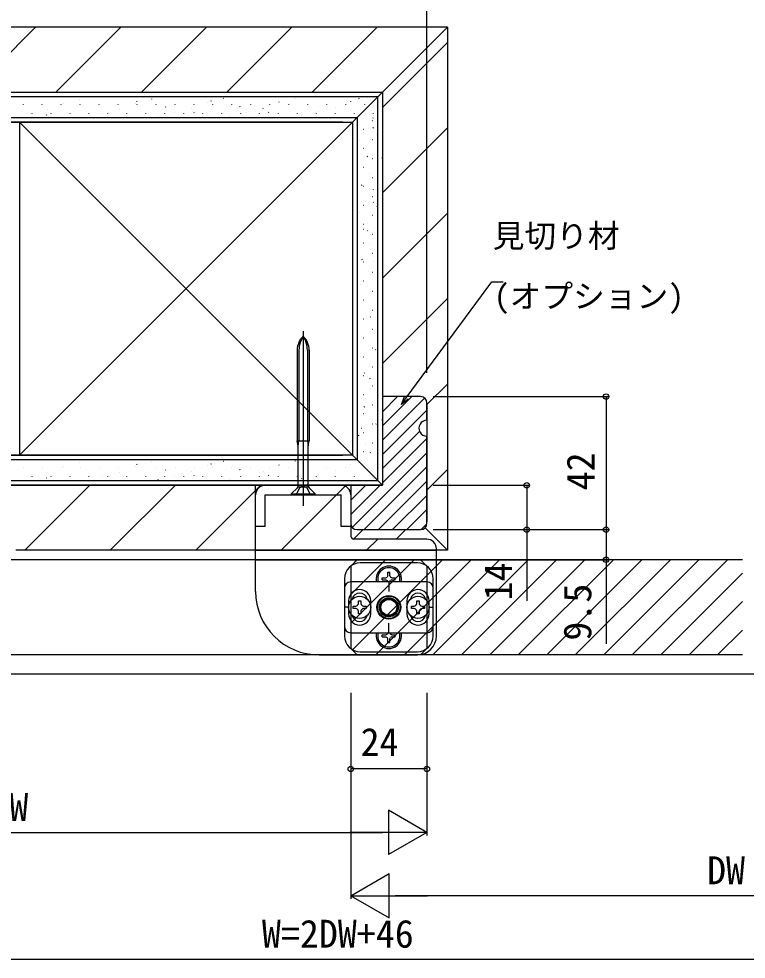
# Model space of a CAD drawing. Units: millimetres, scale not verified. Extents: x -525 to 525, y -784 to 780.
# Drawn here: x 78.9 to 308.3, y 184.2 to 480.9 of the extents above; entities that cross this region are included whole.
import ezdxf
from ezdxf.enums import TextEntityAlignment as Align

# ---------------------------------------------------------------- set-up
doc = ezdxf.new("R2010")
doc.units = ezdxf.units.MM
doc.header["$LTSCALE"] = 4
for name, color, linetype in [('0-3_YKK_12', 2, 'Continuous'), ('0-4_YKK_13', 4, 'Continuous'), ('0-5_YKK_D', 6, 'Continuous'), ('0-7_YSS_K', 3, 'Continuous'), ('0-8_YSS_KE', 3, 'Continuous')]:
    doc.layers.add(name, color=color, linetype=linetype)
doc.styles.add('ＭＳ ゴシック', font='')
doc.styles.get('ＭＳ ゴシック').set_extended_font_data('MS Gothic')

msp = doc.modelspace()

# ---------------------------------------------------------------- linework, layer by layer
at = {"layer": '0-3_YKK_12'}
for p, q in [((205.623, 310.243), (-40.377, 310.243)), ((183.623, 308.243), (185.623, 310.243)), ((183.623, 299.254), (194.612, 310.243)), ((183.623, 290.274), (203.592, 310.243)), ((183.907, 308.519), (185.347, 309.959)), ((307.123, 310.244), (185.623, 310.243)), ((205.623, 310.243), (207.623, 308.243)), ((207.623, 305.293), (212.573, 310.243)), ((207.623, 296.313), (221.553, 310.243)), ((207.623, 287.333), (230.533, 310.243)), ((209.513, 280.243), (239.514, 310.244)), ((218.494, 280.243), (248.494, 310.244)), ((227.474, 280.244), (257.474, 310.244)), ((236.454, 280.244), (266.455, 310.244)), ((245.435, 280.244), (275.435, 310.244)), ((254.415, 280.244), (284.415, 310.244)), ((263.395, 280.244), (293.395, 310.244)), ((272.376, 280.244), (302.376, 310.244)), ((183.623, 308.243), (183.623, 282.243)), ((207.623, 308.243), (207.623, 282.243)), ((281.356, 280.244), (307.123, 306.011)), ((184.042, 281.713), (207.623, 305.293)), ((290.336, 280.244), (307.123, 297.031)), ((191.553, 280.243), (207.623, 296.313)), ((299.317, 280.244), (307.123, 288.05)), ((200.533, 280.243), (207.623, 287.333)), ((185.623, 280.243), (183.623, 282.243)), ((205.623, 280.243), (207.623, 282.243)), ((205.623, 280.243), (-40.377, 280.243)), ((307.123, 280.244), (186.623, 280.243)), ((-77.377, 274.239), (468.623, 274.241))]:
    msp.add_line(p, q, dxfattribs=at)
at = {"layer": '0-4_YKK_13'}
for p, q in [((168.623, 382.338), (168.623, 327.278)), ((166.723, 376.359), (166.723, 347.739)), ((167.298, 376.359), (167.298, 347.739)), ((169.948, 376.359), (169.948, 347.739)), ((170.523, 376.359), (170.523, 347.739)), ((166.723, 347.739), (170.523, 347.739)), ((167.01, 346.139), (166.723, 347.739)), ((167.01, 346.139), (167.298, 347.739)), ((167.01, 333.508), (167.01, 346.139)), ((170.235, 333.508), (170.235, 346.139)), ((153.623, 333.739), (156.623, 333.739)), ((153.623, 330.739), (153.623, 333.739)), ((156.623, 333.739), (180.623, 333.739)), ((166.776, 332.943), (164.823, 330.989)), ((167.478, 332.956), (166.373, 330.739)), ((170.235, 333.177), (167.01, 333.177)), ((167.478, 332.956), (168.623, 333.565)), ((169.768, 332.956), (168.623, 333.565)), ((169.768, 332.956), (170.873, 330.739)), ((170.469, 332.943), (172.423, 330.989)), ((183.623, 333.739), (180.623, 333.739)), ((183.623, 333.739), (183.623, 330.739)), ((153.623, 300.239), (153.623, 330.739)), ((156.623, 330.739), (180.623, 330.739)), ((156.623, 320.739), (156.623, 330.739)), ((164.823, 330.989), (172.423, 330.989)), ((172.423, 330.739), (172.423, 330.989)), ((180.623, 320.739), (180.623, 330.739)), ((183.623, 330.739), (183.623, 317.739)), ((156.623, 320.739), (153.623, 320.739)), ((183.623, 320.739), (180.623, 320.739)), ((207.623, 316.739), (184.623, 316.739)), ((153.623, 313.239), (210.623, 313.239)), ((210.623, 286.239), (210.623, 313.739)), ((153.623, 310.239), (210.623, 310.239)), ((204.623, 309.239), (186.623, 309.239)), ((195.323, 306.289), (195.923, 306.289)), ((195.323, 305.139), (195.323, 306.289)), ((195.923, 305.139), (195.923, 306.289)), ((181.623, 304.239), (181.623, 286.239)), ((207.623, 303.243), (183.623, 303.243)), ((193.573, 304.539), (194.723, 304.539)), ((193.573, 303.939), (193.573, 304.539)), ((193.573, 303.939), (194.723, 303.939)), ((194.723, 304.539), (195.103, 304.759)), ((194.723, 303.939), (195.103, 303.72)), ((195.323, 305.139), (195.103, 304.759)), ((195.323, 303.339), (195.103, 303.72)), ((195.323, 303.243), (195.323, 303.339)), ((195.623, 303.243), (195.623, 300.243)), ((195.923, 305.139), (196.142, 304.759)), ((195.923, 303.339), (196.142, 303.72)), ((195.923, 303.243), (195.923, 303.339)), ((196.523, 304.539), (196.142, 304.759)), ((196.523, 303.939), (196.142, 303.72)), ((196.523, 304.539), (197.673, 304.539)), ((196.523, 303.939), (197.673, 303.939)), ((197.673, 303.939), (197.673, 304.539)), ((209.623, 286.239), (209.623, 304.239)), ((181.623, 301.243), (181.623, 289.243)), ((209.623, 289.243), (209.623, 301.243)), ((182.923, 297.343), (182.923, 293.143)), ((186.013, 297.293), (186.833, 297.293)), ((186.013, 296.473), (186.013, 297.293)), ((186.833, 297.293), (186.833, 296.473)), ((189.923, 293.143), (189.923, 297.343)), ((201.323, 297.343), (201.323, 293.143)), ((204.413, 297.293), (205.233, 297.293)), ((204.413, 296.473), (204.413, 297.293)), ((205.233, 297.293), (205.233, 296.473)), ((208.323, 293.143), (208.323, 297.343)), ((182.923, 295.243), (181.623, 295.243)), ((184.373, 295.653), (185.193, 295.653)), ((184.373, 294.833), (184.373, 295.653)), ((185.193, 294.833), (184.373, 294.833)), ((186.013, 293.193), (186.013, 294.013)), ((186.833, 294.013), (186.833, 293.193)), ((187.653, 295.653), (188.473, 295.653)), ((188.473, 294.833), (187.653, 294.833)), ((188.473, 295.653), (188.473, 294.833)), ((202.773, 295.653), (203.593, 295.653)), ((202.773, 294.833), (202.773, 295.653)), ((203.593, 294.833), (202.773, 294.833)), ((204.413, 293.193), (204.413, 294.013)), ((205.233, 294.013), (205.233, 293.193)), ((206.053, 295.653), (206.873, 295.653)), ((206.873, 294.833), (206.053, 294.833)), ((206.873, 295.653), (206.873, 294.833)), ((208.323, 295.243), (209.623, 295.243)), ((186.833, 293.193), (186.013, 293.193)), ((205.233, 293.193), (204.413, 293.193)), ((195.623, 287.243), (195.623, 290.243)), ((183.623, 287.243), (207.623, 287.243)), ((193.573, 286.539), (194.723, 286.539)), ((193.573, 285.939), (193.573, 286.539)), ((193.573, 285.939), (194.723, 285.939)), ((194.723, 286.539), (195.103, 286.759)), ((194.723, 285.939), (195.103, 285.72)), ((195.323, 287.139), (195.103, 286.759)), ((195.323, 285.339), (195.103, 285.72)), ((195.323, 287.139), (195.323, 287.243)), ((195.323, 284.189), (195.323, 285.339)), ((195.923, 287.139), (195.923, 287.243)), ((195.923, 287.139), (196.142, 286.759)), ((195.923, 285.339), (196.142, 285.72)), ((196.523, 286.539), (196.142, 286.759)), ((196.523, 285.939), (196.142, 285.72)), ((196.523, 286.539), (197.673, 286.539)), ((196.523, 285.939), (197.673, 285.939)), ((197.673, 285.939), (197.673, 286.539)), ((173.623, 280.239), (204.623, 280.239)), ((186.623, 281.239), (204.623, 281.239))]:
    msp.add_line(p, q, dxfattribs=at)
for points in [[(169.948, 347.739), (170.235, 346.139), (170.523, 347.739)], [(164.823, 330.989), (164.823, 330.739), (172.423, 330.739)], [(195.323, 284.189), (195.923, 284.189), (195.923, 285.339)]]:
    msp.add_lwpolyline(points, dxfattribs=at)
for centre, radius in [((186.423, 295.243), 3.5), ((195.623, 295.243), 3.75), ((195.623, 295.243), 3.55), ((195.623, 295.243), 3), ((195.623, 295.243), 2.8), ((195.623, 295.243), 2.55), ((195.623, 295.243), 2.5), ((204.823, 295.243), 3.5)]:
    msp.add_circle(centre, radius, dxfattribs=at)
for centre, radius, start, end in [((172.723, 376.359), 6, 133.10467, 180), ((175.202, 376.359), 7.904, 146.3423, 180), ((164.523, 376.359), 6, 0, 46.89533), ((162.044, 376.359), 7.904, 0, 33.6577), ((156.623, 330.739), 3, 90, 180), ((166.21, 333.508), 0.8, 315, 0), ((171.035, 333.508), 0.8, 180, 225), ((180.623, 330.739), 3, 0, 90), ((184.623, 317.739), 1, 180, 270), ((207.623, 313.739), 3, 0, 90), ((186.623, 304.239), 5, 90, 180), ((204.623, 304.239), 5, 0, 90), ((195.623, 304.239), 4, 345.57877, 194.42123), ((195.623, 304.239), 3.5, 343.46344, 196.53656), ((183.623, 301.243), 2, 90, 180), ((207.623, 301.243), 2, 0, 90), ((173.623, 300.239), 20, 180, 270), ((186.423, 297.343), 3.5, 0, 180), ((186.423, 297.343), 2.4, 11.90823, 168.09177), ((204.823, 297.343), 3.5, 0, 180), ((204.823, 297.343), 2.4, 11.90823, 168.09177), ((185.193, 296.473), 0.82, 270, 0), ((185.193, 294.013), 0.82, 0, 90), ((187.653, 296.473), 0.82, 180, 270), ((187.653, 294.013), 0.82, 90, 180), ((203.593, 296.473), 0.82, 270, 0), ((203.593, 294.013), 0.82, 0, 90), ((206.053, 296.473), 0.82, 180, 270), ((206.053, 294.013), 0.82, 90, 180), ((186.423, 293.143), 3.5, 180, 0), ((186.423, 293.143), 2.4, 191.9116, 348.0884), ((204.823, 293.143), 3.5, 180, 0), ((204.823, 293.143), 2.4, 191.9116, 348.0884), ((183.623, 289.243), 2, 180, 270), ((207.623, 289.243), 2, 270, 0), ((186.623, 286.239), 5, 180, 270), ((195.623, 286.239), 4, 165.46619, 14.53381), ((195.623, 286.239), 3.5, 163.33344, 16.66656), ((204.623, 286.239), 6, 270, 0), ((204.623, 286.239), 5, 270, 0)]:
    msp.add_arc(centre, radius, start, end, dxfattribs=at)
at = {"layer": '0-5_YKK_D'}
for p, q in [((207.623, 369.239), (207.623, 499.239)), ((209.623, 361.739), (265.123, 361.739)), ((264.123, 361.739), (264.123, 319.739)), ((209.623, 333.739), (240.123, 333.739)), ((209.623, 319.739), (240.123, 319.739)), ((209.623, 319.739), (265.123, 319.739)), ((209.623, 319.739), (265.123, 319.739)), ((209.623, 310.243), (265.123, 310.243)), ((183.623, 268.24), (183.622, 203.24)), ((183.623, 268.24), (183.623, 243.24)), ((207.623, 268.24), (207.623, 243.24)), ((207.623, 268.24), (207.623, 223.24)), ((207.623, 244.24), (183.623, 244.24)), ((207.623, 224.24), (195.498, 231.24)), ((195.498, 231.24), (195.498, 217.24)), ((-28.377, 224.24), (193.623, 224.24)), ((207.623, 224.24), (183.374, 224.24)), ((207.623, 224.24), (195.498, 217.24)), ((183.622, 204.24), (195.746, 211.24)), ((195.746, 197.24), (195.746, 211.24)), ((183.622, 204.24), (195.746, 197.24)), ((183.622, 204.24), (207.871, 204.24)), ((419.622, 204.238), (197.622, 204.24)), ((-63.377, 184.239), (454.623, 184.239))]:
    msp.add_line(p, q, dxfattribs=at)
for points in [[(199.623, 359.239), (201.136, 361.292), (228.098, 397.869), (231.648, 397.869)], [(201.686, 360.887), (199.623, 359.239), (200.586, 361.698)], [(239.123, 333.739), (239.123, 319.739), (239.123, 297.271)], [(264.123, 319.739), (264.123, 310.243), (264.123, 283.684)]]:
    msp.add_lwpolyline(points, dxfattribs=at)
for centre in [(264.123, 361.739), (239.123, 333.739), (239.123, 319.739), (264.123, 319.739), (264.123, 319.739), (264.123, 310.243), (183.623, 244.24), (207.623, 244.24)]:
    msp.add_circle(centre, 0.85, dxfattribs=at)
at = {"layer": '0-7_YSS_K'}
for p, q in [((214.123, 478.239), (-111.466, 478.239)), ((63.72, 457.739), (84.22, 478.239)), ((90.661, 457.739), (111.161, 478.239)), ((117.602, 457.739), (138.102, 478.239)), ((144.543, 457.739), (165.043, 478.239)), ((171.483, 457.739), (191.983, 478.239)), ((214.123, 478.239), (214.123, 313.239)), ((193.623, 452.938), (214.123, 473.438)), ((132.123, 457.739), (193.623, 457.739)), ((192.123, 456.239), (-111.466, 456.239)), ((80.379, 453.901), (80.379, 454.001)), ((86.359, 453.901), (86.359, 454.001)), ((92.339, 453.901), (92.339, 454.001)), ((92.978, 454.138), (92.971, 454.157)), ((98.202, 455.43), (98.195, 455.449)), ((98.319, 453.901), (98.319, 454.001)), ((104.299, 453.901), (104.299, 454.001)), ((110.279, 453.901), (110.279, 454.001)), ((115.651, 454.292), (115.644, 454.31)), ((116.277, 454.733), (116.166, 454.9)), ((116.259, 453.901), (116.259, 454.001)), ((120.875, 455.584), (120.869, 455.602)), ((122.239, 453.901), (122.239, 454.001)), ((128.219, 453.901), (128.219, 454.001)), ((134.199, 453.901), (134.199, 454.001)), ((138.324, 454.445), (138.318, 454.464)), ((139.736, 454.805), (139.626, 454.972)), ((140.179, 453.901), (140.179, 454.001)), ((143.549, 455.737), (143.542, 455.756)), ((146.159, 453.901), (146.159, 454.001)), ((152.139, 453.901), (152.139, 454.001)), ((158.119, 453.901), (158.119, 454.001)), ((160.998, 454.598), (160.991, 454.617)), ((164.099, 453.901), (164.099, 454.001)), ((166.222, 455.89), (166.215, 455.909)), ((170.079, 453.901), (170.079, 454.001)), ((176.059, 453.901), (176.059, 454.001)), ((182.039, 453.901), (182.039, 454.001)), ((183.671, 454.752), (183.664, 454.77)), ((186.246, 455.566), (186.136, 455.733)), ((188.019, 453.901), (188.019, 454.001)), ((188.895, 456.044), (188.889, 456.062)), ((192.123, 335.239), (192.123, 456.239)), ((82.729, 450.989), (82.723, 451.007)), ((83.129, 451.051), (83.129, 451.151)), ((87.987, 452.186), (87.98, 452.205)), ((89.109, 451.051), (89.109, 451.151)), ((95.089, 451.051), (95.089, 451.151)), ((101.069, 451.051), (101.069, 451.151)), ((105.403, 451.142), (105.396, 451.161)), ((107.049, 451.051), (107.049, 451.151)), ((110.66, 452.34), (110.654, 452.359)), ((113.029, 451.051), (113.029, 451.151)), ((119.009, 451.051), (119.009, 451.151)), ((124.989, 451.051), (124.989, 451.151)), ((125.283, 452.964), (125.173, 453.131)), ((128.076, 451.295), (128.069, 451.314)), ((130.969, 451.051), (130.969, 451.151)), ((133.334, 452.493), (133.327, 452.512)), ((134.29, 451.195), (134.179, 451.362)), ((136.949, 451.051), (136.949, 451.151)), ((142.929, 451.051), (142.929, 451.151)), ((148.742, 453.036), (148.632, 453.203)), ((148.909, 451.051), (148.909, 451.151)), ((150.749, 451.449), (150.743, 451.467)), ((154.889, 451.051), (154.889, 451.151)), ((156.007, 452.646), (156, 452.665)), ((157.749, 451.267), (157.638, 451.434)), ((160.869, 451.051), (160.869, 451.151)), ((166.849, 451.051), (166.849, 451.151)), ((172.829, 451.051), (172.829, 451.151)), ((173.423, 451.602), (173.416, 451.621)), ((178.68, 452.8), (178.674, 452.818)), ((178.809, 451.051), (178.809, 451.151)), ((184.789, 451.051), (184.789, 451.151)), ((190.769, 451.051), (190.769, 451.151)), ((-111.466, 449.739), (185.623, 449.739)), ((-111.466, 448.239), (171.234, 448.239)), ((181.123, 448.239), (-111.466, 448.239)), ((79.123, 448.239), (193.623, 333.739)), ((79.123, 448.239), (79.123, 343.239)), ((87.78, 450.434), (87.669, 450.601)), ((100.178, 449.85), (100.172, 449.869)), ((122.852, 450.003), (122.845, 450.022)), ((145.525, 450.156), (145.518, 450.175)), ((168.198, 450.31), (168.192, 450.329)), ((185.623, 449.739), (185.623, 341.739)), ((190.472, 448.809), (190.572, 448.809)), ((190.622, 449.666), (190.641, 449.672)), ((190.872, 450.463), (190.865, 450.482)), ((187.622, 446.059), (187.722, 446.059)), ((190.575, 446.445), (190.742, 446.555)), ((193.623, 425.997), (214.123, 446.497)), ((186.334, 442.465), (186.353, 442.472)), ((190.472, 442.829), (190.572, 442.829)), ((191.82, 444.408), (191.839, 444.414)), ((187.622, 440.079), (187.722, 440.079)), ((187.532, 437.207), (187.551, 437.214)), ((188.806, 437.438), (188.973, 437.549)), ((190.472, 436.849), (190.572, 436.849)), ((187.622, 434.099), (187.722, 434.099)), ((189.484, 432.217), (189.503, 432.223)), ((190.472, 430.869), (190.572, 430.869)), ((187.037, 428.432), (187.204, 428.542)), ((187.622, 428.119), (187.722, 428.119)), ((190.472, 424.889), (190.572, 424.889)), ((190.776, 426.992), (190.795, 426.999)), ((187.622, 422.139), (187.722, 422.139)), ((190.647, 422.985), (190.814, 423.096)), ((191.973, 421.734), (191.992, 421.741)), ((186.487, 419.792), (186.506, 419.798)), ((190.472, 418.909), (190.572, 418.909)), ((193.623, 399.057), (214.123, 419.557)), ((187.622, 416.159), (187.722, 416.159)), ((187.685, 414.534), (187.704, 414.541)), ((188.878, 413.979), (189.045, 414.089)), ((190.472, 412.929), (190.572, 412.929)), ((187.622, 410.179), (187.722, 410.179)), ((189.637, 409.543), (189.656, 409.55)), ((190.472, 406.949), (190.572, 406.949)), ((187.109, 404.973), (187.276, 405.083)), ((187.622, 404.199), (187.722, 404.199)), ((190.929, 404.319), (190.948, 404.326)), ((190.472, 400.969), (190.572, 400.969)), ((187.622, 398.219), (187.722, 398.219)), ((186.641, 397.118), (186.659, 397.125)), ((190.472, 394.989), (190.572, 394.989)), ((187.622, 392.239), (187.722, 392.239)), ((187.838, 391.861), (187.857, 391.867)), ((193.623, 372.116), (214.123, 392.616)), ((190.472, 389.009), (190.572, 389.009)), ((187.622, 386.259), (187.722, 386.259)), ((189.79, 386.87), (189.809, 386.877)), ((190.472, 383.029), (190.572, 383.029)), ((187.622, 380.279), (187.722, 380.279)), ((191.082, 381.646), (191.101, 381.652)), ((190.472, 377.049), (190.572, 377.049)), ((186.794, 374.445), (186.813, 374.452)), ((187.622, 374.299), (187.722, 374.299)), ((191.408, 376.475), (191.575, 376.586)), ((190.472, 371.069), (190.572, 371.069)), ((187.622, 368.319), (187.722, 368.319)), ((187.992, 369.187), (188.011, 369.194)), ((189.639, 367.469), (189.806, 367.579)), ((190.472, 365.089), (190.572, 365.089)), ((207.623, 359.175), (214.123, 365.675)), ((187.622, 362.339), (187.722, 362.339)), ((189.944, 364.197), (189.962, 364.203)), ((190.472, 359.109), (190.572, 359.109)), ((191.236, 358.972), (191.254, 358.979)), ((193.623, 361.448), (193.914, 361.739)), ((193.623, 356.958), (198.405, 361.739)), ((193.623, 352.468), (202.895, 361.739)), ((193.623, 347.977), (206.913, 361.268)), ((207.623, 359.239), (207.623, 322.239)), ((185.655, 356.996), (185.674, 357.003)), ((187.622, 356.359), (187.722, 356.359)), ((187.87, 358.463), (188.037, 358.573)), ((193.623, 343.487), (207.623, 357.487)), ((190.472, 353.129), (190.572, 353.129)), ((191.48, 353.016), (191.647, 353.127)), ((186.947, 351.772), (186.966, 351.778)), ((187.622, 350.379), (187.722, 350.379)), ((193.623, 338.997), (205.342, 350.716)), ((186.101, 349.456), (186.268, 349.567)), ((190.472, 347.149), (190.572, 347.149)), ((193.623, 334.507), (207.623, 348.507)), ((187.622, 344.399), (187.722, 344.399)), ((188.145, 346.514), (188.164, 346.521)), ((189.711, 344.01), (189.878, 344.12)), ((-111.466, 343.239), (181.123, 343.239)), ((185.623, 341.739), (-111.466, 341.739)), ((143.549, 341.237), (143.542, 341.256)), ((166.222, 341.39), (166.215, 341.409)), ((184.077, 320.471), (207.623, 344.017)), ((186.246, 341.066), (186.136, 341.233)), ((188.895, 341.544), (188.889, 341.562)), ((80.379, 339.401), (80.379, 339.501)), ((86.359, 339.401), (86.359, 339.501)), ((92.339, 339.401), (92.339, 339.501)), ((92.978, 339.638), (92.971, 339.657)), ((98.202, 340.93), (98.195, 340.949)), ((98.319, 339.401), (98.319, 339.501)), ((104.299, 339.401), (104.299, 339.501)), ((110.279, 339.401), (110.279, 339.501)), ((115.651, 339.792), (115.644, 339.81)), ((116.277, 340.233), (116.166, 340.4)), ((116.259, 339.401), (116.259, 339.501)), ((120.875, 341.084), (120.869, 341.102)), ((122.239, 339.401), (122.239, 339.501)), ((125.283, 338.464), (125.173, 338.631)), ((128.219, 339.401), (128.219, 339.501)), ((134.199, 339.401), (134.199, 339.501)), ((138.324, 339.945), (138.318, 339.964)), ((139.736, 340.305), (139.626, 340.472)), ((140.179, 339.401), (140.179, 339.501)), ((146.159, 339.401), (146.159, 339.501)), ((148.742, 338.536), (148.632, 338.703)), ((152.139, 339.401), (152.139, 339.501)), ((158.119, 339.401), (158.119, 339.501)), ((160.998, 340.098), (160.991, 340.117)), ((164.099, 339.401), (164.099, 339.501)), ((170.079, 339.401), (170.079, 339.501)), ((176.059, 339.401), (176.059, 339.501)), ((178.68, 338.3), (178.674, 338.318)), ((182.039, 339.401), (182.039, 339.501)), ((183.671, 340.252), (183.664, 340.27)), ((187.835, 319.739), (207.623, 339.527)), ((188.019, 339.401), (188.019, 339.501)), ((207.623, 332.234), (214.123, 338.734)), ((-111.466, 335.239), (192.123, 335.239)), ((82.729, 336.489), (82.723, 336.507)), ((83.129, 336.551), (83.129, 336.651)), ((87.78, 335.934), (87.669, 336.101)), ((87.987, 337.686), (87.98, 337.705)), ((89.109, 336.551), (89.109, 336.651)), ((95.089, 336.551), (95.089, 336.651)), ((100.178, 335.35), (100.172, 335.369)), ((101.069, 336.551), (101.069, 336.651)), ((105.403, 336.642), (105.396, 336.661)), ((107.049, 336.551), (107.049, 336.651)), ((110.66, 337.84), (110.654, 337.859)), ((113.029, 336.551), (113.029, 336.651)), ((119.009, 336.551), (119.009, 336.651)), ((122.852, 335.503), (122.845, 335.522)), ((124.989, 336.551), (124.989, 336.651)), ((128.076, 336.795), (128.069, 336.814)), ((130.969, 336.551), (130.969, 336.651)), ((133.334, 337.993), (133.327, 338.012)), ((134.29, 336.695), (134.179, 336.862)), ((136.949, 336.551), (136.949, 336.651)), ((142.929, 336.551), (142.929, 336.651)), ((145.525, 335.656), (145.518, 335.675)), ((148.909, 336.551), (148.909, 336.651)), ((150.749, 336.949), (150.743, 336.967)), ((154.889, 336.551), (154.889, 336.651)), ((156.007, 338.146), (156, 338.165)), ((157.749, 336.767), (157.638, 336.934)), ((160.869, 336.551), (160.869, 336.651)), ((166.849, 336.551), (166.849, 336.651)), ((168.198, 335.81), (168.192, 335.829)), ((172.829, 336.551), (172.829, 336.651)), ((173.423, 337.102), (173.416, 337.121)), ((178.809, 336.551), (178.809, 336.651)), ((184.789, 336.551), (184.789, 336.651)), ((190.769, 336.551), (190.769, 336.651)), ((190.872, 335.963), (190.865, 335.982)), ((-111.466, 333.739), (193.623, 333.739)), ((80.865, 313.24), (101.365, 333.739)), ((107.806, 313.24), (128.306, 333.739)), ((193.623, 333.739), (132.123, 333.739)), ((134.747, 313.24), (155.246, 333.739)), ((161.688, 313.24), (182.187, 333.739)), ((183.623, 333.487), (183.875, 333.739)), ((183.623, 328.997), (188.365, 333.739)), ((183.623, 324.507), (192.855, 333.739)), ((192.326, 319.739), (207.623, 335.037)), ((183.623, 329.335), (183.716, 329.429)), ((196.816, 319.739), (207.623, 330.547)), ((201.306, 319.739), (207.623, 326.056)), ((205.804, 319.748), (207.614, 321.558)), ((184.614, 316.857), (187.497, 319.739)), ((197.968, 316.739), (200.968, 319.739)), ((207.037, 320.325), (214.123, 313.239)), ((188.629, 313.241), (192.128, 316.739)), ((214.123, 313.239), (78.026, 313.239))]:
    msp.add_line(p, q, dxfattribs=at)
for points in [[(214.123, 478.239), (193.623, 457.739), (79.123, 343.239)], [(-111.466, 457.739), (193.623, 457.739), (193.623, 333.739), (-111.466, 333.739)], [(79.123, 448.239), (184.123, 448.239), (184.123, 343.239), (-111.466, 343.239)]]:
    msp.add_lwpolyline(points, dxfattribs=at)
at = {"layer": '0-8_YSS_KE'}
for p, q in [((188.423, 457.539), (188.423, 457.739)), ((193.423, 437.039), (193.623, 437.039)), ((205.623, 361.739), (193.623, 361.739)), ((207.623, 354.239), (207.623, 359.739)), ((193.423, 354.439), (193.623, 354.439)), ((207.623, 321.739), (207.623, 349.239)), ((188.423, 333.939), (188.423, 333.739)), ((185.623, 319.739), (205.623, 319.739))]:
    msp.add_line(p, q, dxfattribs=at)
msp.add_lwpolyline([(193.623, 361.739), (193.623, 333.739), (183.623, 333.739), (183.623, 321.739)], dxfattribs=at)
for centre, radius, start, end in [((205.623, 359.739), 2, 0.00001, 89.99999), ((207.623, 351.739), 2.5, 89.99999, 270.00001), ((185.623, 321.739), 2, 180.00001, 269.99999), ((205.623, 321.739), 2, 270.00001, 359.99999)]:
    msp.add_arc(centre, radius, start, end, dxfattribs=at)

# ---------------------------------------------------------------- texts
at = {"layer": '0-5_YKK_D', "style": 'ＭＳ ゴシック'}
for s, height, p in [('見切り材', 7.331, (228.398, 406.581)), ('(オプション)', 7.331, (228.738, 387.528)), ('24', 8.798, (186.725, 245.74)), ('DW', 8.798, (69.975, 225.24)), ('W=2DW+46', 8.798, (155.6, 185.239))]:
    msp.add_text(s, height=height, dxfattribs=at).set_placement(p, align=Align.BOTTOM_LEFT)
for s, rotation, p in [('42', 90, (263.123, 332.149)), ('14', 90, (237.123, 297.43)), ('9.5', 90, (262.123, 284.73)), ('DW', 359.999, (295.974, 205.239))]:
    msp.add_text(s, height=8.798, rotation=rotation, dxfattribs=at).set_placement(p, align=Align.BOTTOM_LEFT)

doc.saveas('drawing.dxf')
